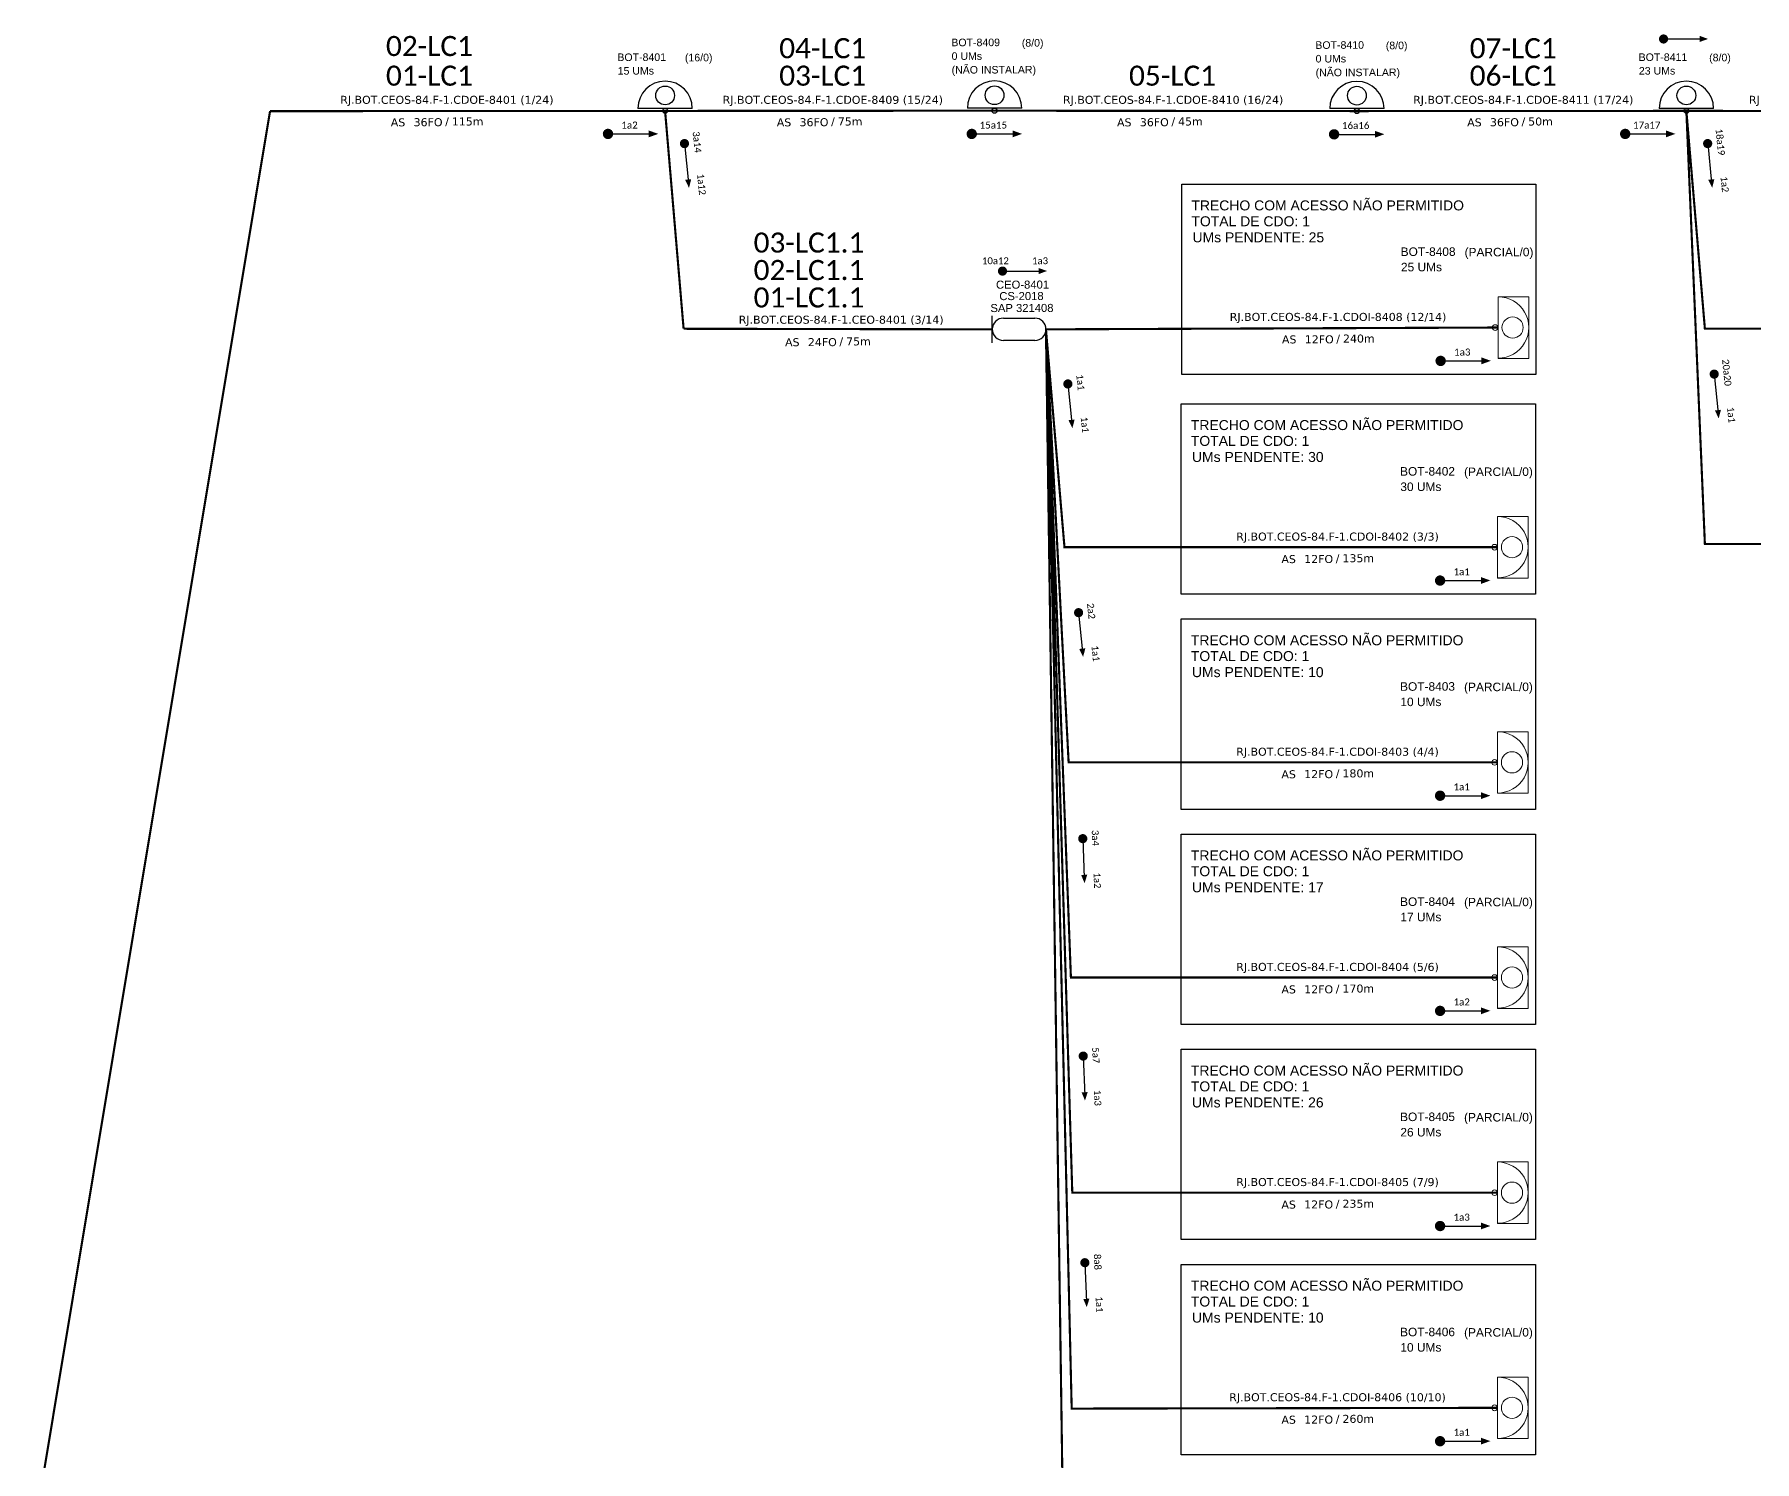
# Model space of a CAD drawing. Extents: x -11505 to -10818, y 2419 to 3408.
# Drawn here: x -11487.9 to -11111.7, y 2800.8 to 3112.8 of the extents above; entities that cross this region are included whole.
import ezdxf
from ezdxf.enums import TextEntityAlignment as Align

# ---------------------------------------------------------------- set-up
doc = ezdxf.new("R2010")
doc.units = ezdxf.units.DM
doc.header["$MEASUREMENT"] = 0
for name, color, linetype, lineweight in [("20.0-LEGENDA DOS CDO'S", 1, 'Continuous', 0), ('20.2-CDO_POSTE', 1, 'Continuous', 5), ('40.1-ETIQUETAS', 1, 'Continuous', 20)]:
    doc.layers.add(name, color=color, linetype=linetype, lineweight=lineweight)
for name, color, linetype in [('20.4-CEOS', 1, 'Continuous'), ('CAP a instalar', 1, 'Continuous'), ('label_cabos', 7, 'Continuous'), ('SETA', 7, 'Continuous')]:
    doc.layers.add(name, color=color, linetype=linetype)
doc.styles.add('ARIAL', font='arial.ttf')
doc.styles.add('siredit', font='verdana.ttf')
doc.styles.get("Standard").update_dxf_attribs({"font": 'arial.ttf'})
doc.linetypes.add('FENCELINE1', pattern='A,0.25,-0.1,[133,ltypeshp.shx,S=0.1,R=0,X=-0.1,Y=0],-0.1,1', length=1.45)

# ---------------------------------------------------------------- blocks, each defined once
blk = doc.blocks.new('ETIQUETA_RS5F')
at = {"layer": '40.1-ETIQUETAS', "color": 0, "style": 'siredit'}
blk.add_text('/', height=1.5, dxfattribs=at).set_placement((1.55, -1.95), align=Align.MIDDLE_RIGHT)
for tag, p in [('ETIQUETA_R_PRIMARIA', (1.18, 4.1)), ('ETIQUETA_R_SECUNDARIA', (1.18, 2.1)), ('F_ATIVAS/F_MORTAS', (1.11, -4.24))]:
    blk.add_attdef(tag, text='', height=1.5, dxfattribs=at).set_placement(p, align=Align.MIDDLE_CENTER)
for tag, p in [('TIPO_CABO', (-6.62, -2.12)), ('CAP_CABO', (0.37, -2.09))]:
    blk.add_attdef(tag, text='', height=1.5, dxfattribs=at).set_placement(p, align=Align.MIDDLE_RIGHT)
blk.add_attdef('METROS', text='', height=1.5, dxfattribs=at).set_placement((2.11, -1.95), align=Align.MIDDLE_LEFT)
for tag, p in [('FUSÃO_1', (0.82, -8.39)), ('FUSÃO_2', (0.82, -10.6)), ('FUSÃO_3', (0.82, -12.93)), ('FUSÃO_4', (0.82, -15.14)), ('FUSÃO_5', (0.82, -17.16))]:
    blk.add_attdef(tag, text='', height=1.5, dxfattribs=at).set_placement(p, align=Align.CENTER)
blk = doc.blocks.new('CDOE-TEXTO PADRÃO')
at = {"layer": "20.0-LEGENDA DOS CDO'S", "color": 0, "style": 'ARIAL'}
for tag, p in [('CDO_N', (0.49, 7.39)), ('CORDOALHA', (0.5, 4.33)), ('SAP', (0.51, 1.67)), ('SPLITER_1', (0.59, -0.91)), ('SPLITER_2', (0.6, -3.55)), ('(XX-XX_F)S', (0.54, -8.29)), ('(XX-XX_L)S', (0.55, -10.83)), ('UMS', (0.55, -13.15))]:
    blk.add_attdef(tag, p, '', height=1.7, rotation=0.118, dxfattribs=at)
blk.add_attdef('FIBRAS_UTILIZADAS', text='', height=1.7, rotation=0.118, dxfattribs=at).set_placement((19.77, 7.43), align=Align.CENTER)
blk = doc.blocks.new('CEO')
at = {"layer": '20.4-CEOS'}
for p, q in [((-6.19, -0.53), (-6.19, 5.68)), ((-3.61, 5.15), (3.61, 5.15)), ((3.61, 0), (-3.61, 0))]:
    blk.add_line(p, q, dxfattribs=at)
for centre, start, end in [((-3.61, 2.58), 90, 270), ((3.61, 2.58), 270, 90)]:
    blk.add_arc(centre, 2.58, start, end, dxfattribs=at)
blk = doc.blocks.new('CDOE POSTE_')
at = {"color": 1}
blk.add_line((12.92, -5.49), (-2.38, -5.49), dxfattribs=at)
for centre, radius in [((5.27, -1.86), 2.64), ((5.27, -6.2), 0.708)]:
    blk.add_circle(centre, radius, dxfattribs=at)
blk.add_arc((5.27, -5.49), 7.65, 0, 180, dxfattribs=at)

msp = doc.modelspace()

# ---------------------------------------------------------------- linework, layer by layer
at = {"color": 8}
for p, q in [((-11271.98, 3096.68), (-11283.88, 3096.68)), ((-11192.74, 3096.59), (-11204.64, 3096.59))]:
    msp.add_line(p, q, dxfattribs=at)
for points, const_width in [([(-11132.13, 3111.81, 1), (-11131.13, 3111.81, 1)], 1), ([(-11363.03, 3091.05, 1), (-11361.9, 3091.05, 1)], 1.13), ([(-11345.79, 3089.44, 1), (-11345.69, 3088.44, 1)], 1), ([(-11283.48, 3091.05, 1), (-11282.35, 3091.05, 1)], 1.13), ([(-11204.24, 3090.96, 1), (-11203.11, 3090.96, 1)], 1.13), ([(-11140.58, 3091.05, 1), (-11139.45, 3091.05, 1)], 1.13), ([(-11122.03, 3089.44, 1), (-11121.93, 3088.44, 1)], 1), ([(-11276.69, 3061.06, 1), (-11275.69, 3061.06, 1)], 1), ([(-11180.94, 3041.42, 1), (-11179.81, 3041.42, 1)], 1.13), ([(-11261.95, 3036.88, 1), (-11261.85, 3035.88, 1)], 1), ([(-11120.6, 3039.03, 1), (-11120.5, 3038.03, 1)], 1), ([(-11181.06, 2993.39, 1), (-11179.93, 2993.39, 1)], 1.13), ([(-11259.6, 2986.87, 1), (-11259.5, 2985.88, 1)], 1), ([(-11181.06, 2946.35, 1), (-11179.93, 2946.35, 1)], 1.13), ([(-11258.66, 2937.46, 1), (-11258.62, 2936.46, 1)], 1), ([(-11181.06, 2899.3, 1), (-11179.93, 2899.3, 1)], 1.13), ([(-11258.56, 2889.92, 1), (-11258.52, 2888.92, 1)], 1), ([(-11181.06, 2852.26, 1), (-11179.93, 2852.26, 1)], 1.13), ([(-11258.2, 2844.74, 1), (-11258.16, 2843.74, 1)], 1), ([(-11181.06, 2805.21, 1), (-11179.93, 2805.21, 1)], 1.13)]:
    msp.add_lwpolyline(points, format="xyb", close=True, dxfattribs=dict(const_width=const_width))
at = {"color": 3}
for points in [[(-11237, 3080.08), (-11159.54, 3080.08), (-11159.54, 3038.44), (-11237, 3038.44)], [(-11237.13, 3032.06), (-11159.66, 3032.06), (-11159.66, 2990.41), (-11237.13, 2990.41)], [(-11237.13, 2985.01), (-11159.66, 2985.01), (-11159.66, 2943.37), (-11237.13, 2943.37)], [(-11237.13, 2937.97), (-11159.66, 2937.97), (-11159.66, 2896.32), (-11237.13, 2896.32)], [(-11237.13, 2890.92), (-11159.66, 2890.92), (-11159.66, 2849.28), (-11237.13, 2849.28)], [(-11237.13, 2843.88), (-11159.66, 2843.88), (-11159.66, 2802.23), (-11237.13, 2802.23)]]:
    msp.add_lwpolyline(points, close=True, dxfattribs=at)
at = {"color": 8}
for centre, radius in [((-11277.93, 3099.5), 2.05), ((-11198.69, 3099.42), 2.05), ((-11277.92, 3096.13), 0.551), ((-11198.69, 3096.04), 0.551)]:
    msp.add_circle(centre, radius, dxfattribs=at)
for centre in [(-11277.93, 3096.68), (-11198.69, 3096.59)]:
    msp.add_arc(centre, 5.95, 0, 180, dxfattribs=at)
at = {"layer": '40.1-ETIQUETAS', "color": 8}
for p, q in [((-11167.82, 3042.01), (-11167.82, 3055.43)), ((-11167.95, 2993.98), (-11167.95, 3007.4)), ((-11167.95, 2946.94), (-11167.95, 2960.35)), ((-11167.95, 2899.89), (-11167.95, 2913.31)), ((-11167.95, 2852.85), (-11167.95, 2866.27)), ((-11167.95, 2805.8), (-11167.95, 2819.22))]:
    msp.add_line(p, q, dxfattribs=at)
for points in [[(-11167.82, 3055.43), (-11161.1, 3055.43), (-11161.1, 3041.98), (-11167.82, 3041.98)], [(-11167.95, 3007.4), (-11161.23, 3007.4), (-11161.23, 2993.95), (-11167.95, 2993.95)], [(-11167.95, 2960.35), (-11161.23, 2960.35), (-11161.23, 2946.91), (-11167.95, 2946.91)], [(-11167.95, 2913.31), (-11161.23, 2913.31), (-11161.23, 2899.86), (-11167.95, 2899.86)], [(-11167.95, 2866.27), (-11161.23, 2866.27), (-11161.23, 2852.82), (-11167.95, 2852.82)], [(-11167.95, 2819.22), (-11161.23, 2819.22), (-11161.23, 2805.77), (-11167.95, 2805.77)]]:
    msp.add_lwpolyline(points, close=True, dxfattribs=at)
for centre, major_axis, start_param, end_param in [((-11167.82, 3048.72), (-4.74, 4.74), 2.356194, 5.497787), ((-11164.64, 3048.72), (1.64, 1.64), 3.926991, 10.210176), ((-11168.44, 3048.72), (-0.439, 0.439), 2.356194490191767, 8.639379797371353), ((-11167.95, 3000.69), (-4.74, 4.74), 2.356194, 5.497787), ((-11164.76, 3000.69), (1.64, 1.64), 3.926991, 10.210176), ((-11168.57, 3000.69), (-0.439, 0.439), 2.356194490191767, 8.639379797371353), ((-11167.95, 2953.64), (-4.74, 4.74), 2.356194, 5.497787), ((-11168.57, 2953.64), (-0.439, 0.439), 2.356194490191767, 8.639379797371353), ((-11164.76, 2953.64), (1.64, 1.64), 3.926991, 10.210176), ((-11167.95, 2906.6), (-4.74, 4.74), 2.356194, 5.497787), ((-11164.76, 2906.6), (1.64, 1.64), 3.926991, 10.210176), ((-11168.57, 2906.6), (-0.439, 0.439), 2.356194490191767, 8.639379797371353), ((-11167.95, 2859.56), (-4.74, 4.74), 2.356194, 5.497787), ((-11168.57, 2859.55), (-0.439, 0.439), 2.356194490191767, 8.639379797371353), ((-11164.76, 2859.56), (1.64, 1.64), 3.926991, 10.210176), ((-11167.95, 2812.51), (-4.74, 4.74), 2.356194, 5.497787), ((-11164.76, 2812.51), (1.64, 1.64), 3.926991, 10.210176), ((-11168.57, 2812.51), (-0.439, 0.439), 2.356194490191767, 8.639379797371353)]:
    msp.add_ellipse(centre, major_axis=major_axis, ratio=1, start_param=start_param, end_param=end_param, dxfattribs=at)
at = {"layer": 'CAP a instalar', "linetype": 'FENCELINE1', "ltscale": 7, "const_width": 0.467}
for points in [[(-11487.67, 2787.43), (-11436.37, 3096.03)], [(-11436.37, 3096.03), (-11349.98, 3096.08)], [(-11349.98, 3096.08), (-11277.92, 3096.13)], [(-11349.98, 3096.08), (-11345.93, 3048.45), (-11345.93, 3048.45)], [(-11277.92, 3096.13), (-11198.69, 3096.04)], [(-11198.69, 3096.04), (-11126.64, 3096.09)], [(-11126.64, 3096.09), (-11047.4, 3096.04)], [(-11345.93, 3048.45), (-11278.44, 3048.32)]]:
    msp.add_lwpolyline(points, dxfattribs=at)
at = {"layer": 'CAP a instalar', "color": 8, "linetype": 'FENCELINE1', "ltscale": 7, "const_width": 0.467}
for points in [[(-11126.64, 3096.09), (-11122.59, 3048.45), (-11027.9, 3048.45)], [(-11126.64, 3096.09), (-11122.59, 3001.4), (-11027.9, 3001.4)], [(-11266.69, 3048.32), (-11266.69, 3048.32), (-11167.82, 3048.72)], [(-11266.69, 3048.32), (-11262.64, 3000.69), (-11167.95, 3000.69)], [(-11266.69, 3048.32), (-11261.73, 2953.64), (-11167.95, 2953.64)], [(-11266.69, 3048.32), (-11261.23, 2906.6), (-11167.95, 2906.6)], [(-11266.69, 3048.32), (-11260.93, 2859.55), (-11167.95, 2859.55)], [(-11266.69, 3048.32), (-11261.06, 2812.34), (-11167.95, 2812.51)], [(-11266.69, 3048.32), (-11262.64, 2765.46), (-11167.95, 2765.46)]]:
    msp.add_lwpolyline(points, dxfattribs=at)
at = {"layer": 'SETA'}
for points in [[(-11131.63, 3111.81), (-11123.03, 3111.81)], [(-11362.47, 3091.05), (-11352.77, 3091.05)], [(-11345.74, 3088.94), (-11344.88, 3080.39)], [(-11282.91, 3091.05), (-11273.21, 3091.05)], [(-11203.68, 3090.96), (-11193.98, 3090.96)], [(-11140.02, 3091.05), (-11130.32, 3091.05)], [(-11121.98, 3088.94), (-11121.12, 3080.39)], [(-11276.19, 3061.06), (-11267.6, 3061.06)], [(-11180.38, 3041.42), (-11170.68, 3041.42)], [(-11261.9, 3036.38), (-11261.04, 3027.83)], [(-11120.55, 3038.53), (-11119.69, 3029.98)], [(-11180.5, 2993.39), (-11170.8, 2993.39)], [(-11259.55, 2986.37), (-11258.69, 2977.82)], [(-11180.5, 2946.35), (-11170.8, 2946.35)], [(-11258.64, 2936.96), (-11258.31, 2928.37)], [(-11180.5, 2899.3), (-11170.8, 2899.3)], [(-11258.54, 2889.42), (-11258.21, 2880.83)], [(-11180.5, 2852.26), (-11170.8, 2852.26)], [(-11258.18, 2844.24), (-11257.84, 2835.65)], [(-11180.5, 2805.21), (-11170.8, 2805.21)]]:
    msp.add_lwpolyline(points, dxfattribs=at)
for points in [[(-11123.72, 3112.49), (-11121.89, 3111.82), (-11123.72, 3111.16)], [(-11353.55, 3091.81), (-11351.48, 3091.06), (-11353.55, 3090.31)], [(-11273.99, 3091.81), (-11271.92, 3091.06), (-11273.99, 3090.31)], [(-11194.76, 3091.73), (-11192.69, 3090.98), (-11194.76, 3090.23)], [(-11131.1, 3091.81), (-11129.03, 3091.06), (-11131.1, 3090.31)], [(-11344.27, 3081.14), (-11344.75, 3079.25), (-11345.6, 3081.01)], [(-11120.51, 3081.14), (-11120.99, 3079.25), (-11121.84, 3081.01)], [(-11268.29, 3061.74), (-11266.45, 3061.08), (-11268.29, 3060.41)], [(-11171.46, 3042.19), (-11169.39, 3041.44), (-11171.46, 3040.68)], [(-11260.43, 3028.58), (-11260.91, 3026.69), (-11261.76, 3028.45)], [(-11119.08, 3030.73), (-11119.56, 3028.84), (-11120.41, 3030.6)], [(-11171.58, 2994.16), (-11169.51, 2993.41), (-11171.58, 2992.65)], [(-11258.08, 2978.58), (-11258.56, 2976.69), (-11259.41, 2978.44)], [(-11171.58, 2947.11), (-11169.51, 2946.36), (-11171.58, 2945.61)], [(-11257.65, 2929.08), (-11258.25, 2927.22), (-11258.99, 2929.03)], [(-11171.58, 2900.07), (-11169.51, 2899.32), (-11171.58, 2898.56)], [(-11257.56, 2881.54), (-11258.15, 2879.69), (-11258.89, 2881.49)], [(-11171.58, 2853.02), (-11169.51, 2852.27), (-11171.58, 2851.52)], [(-11257.19, 2836.37), (-11257.78, 2834.51), (-11258.52, 2836.32)], [(-11171.58, 2805.98), (-11169.51, 2805.23), (-11171.58, 2804.48)]]:
    msp.add_solid(points, dxfattribs=at)

# ---------------------------------------------------------------- block references
at = {"color": 2, "xscale": 0.9491411289217663, "yscale": 0.9491411289217663, "zscale": 0.9491411289217663}
msp.add_blockref('CEO', (-11272.56, 3045.88), dxfattribs=at)
at = {"layer": '20.2-CDO_POSTE', "color": 8}
ref = msp.add_blockref('CDOE-TEXTO PADRÃO', (-11280.29, 3099.15), dxfattribs=dict(at, xscale=0.972000002861023, yscale=0.972000002861023, zscale=0.9719999999999998))
ref.add_attrib('CDO_N', 'BOT-8409', (-11287.38, 3110.22), dxfattribs={"layer": "20.0-LEGENDA DOS CDO'S", "color": 0, "height": 1.652, "rotation": 0.118, "style": 'ARIAL'})
ref.add_attrib('CORDOALHA', '0 UMs', (-11287.32, 3107.24), dxfattribs={"layer": "20.0-LEGENDA DOS CDO'S", "color": 0, "height": 1.652, "rotation": 0.118, "style": 'ARIAL'})
ref.add_attrib('SAP', '(NÃO INSTALAR)', (-11287.32, 3104.24), dxfattribs={"layer": "20.0-LEGENDA DOS CDO'S", "color": 0, "height": 1.6523, "rotation": 0.118, "style": 'ARIAL'})
ref.add_attrib('FIBRAS_UTILIZADAS', '       (8/0)', dxfattribs={"layer": "20.0-LEGENDA DOS CDO'S", "color": 0, "height": 1.6523, "rotation": 0.118, "style": 'ARIAL'}).set_placement((-11271.84, 3110.14), align=Align.CENTER)
ref = msp.add_blockref('CDOE-TEXTO PADRÃO', (-11200.69, 3098.58), dxfattribs=dict(at, xscale=0.972000002861023, yscale=0.972000002861023, zscale=0.9719999999999998))
ref.add_attrib('CDO_N', 'BOT-8410', (-11207.78, 3109.65), dxfattribs={"layer": "20.0-LEGENDA DOS CDO'S", "color": 0, "height": 1.652, "rotation": 0.118, "style": 'ARIAL'})
ref.add_attrib('CORDOALHA', '0 UMs', (-11207.72, 3106.67), dxfattribs={"layer": "20.0-LEGENDA DOS CDO'S", "color": 0, "height": 1.652, "rotation": 0.118, "style": 'ARIAL'})
ref.add_attrib('SAP', '(NÃO INSTALAR)', (-11207.72, 3103.66), dxfattribs={"layer": "20.0-LEGENDA DOS CDO'S", "color": 0, "height": 1.6523, "rotation": 0.118, "style": 'ARIAL'})
ref.add_attrib('FIBRAS_UTILIZADAS', '       (8/0)', dxfattribs={"layer": "20.0-LEGENDA DOS CDO'S", "color": 0, "height": 1.6523, "rotation": 0.118, "style": 'ARIAL'}).set_placement((-11192.24, 3109.57), align=Align.CENTER)
at = {"layer": '20.2-CDO_POSTE'}
ref = msp.add_blockref('CDOE-TEXTO PADRÃO', (-11353.32, 3095.93), dxfattribs=dict(at, xscale=0.972000002861023, yscale=0.972000002861023, zscale=0.9719999999999998))
ref.add_attrib('CDO_N', 'BOT-8401', (-11360.41, 3106.99), dxfattribs={"layer": "20.0-LEGENDA DOS CDO'S", "color": 0, "height": 1.652, "rotation": 0.118, "style": 'ARIAL'})
ref.add_attrib('CORDOALHA', '15 UMs', (-11360.35, 3104.01), dxfattribs={"layer": "20.0-LEGENDA DOS CDO'S", "color": 0, "height": 1.652, "rotation": 0.118, "style": 'ARIAL'})
ref.add_attrib('FIBRAS_UTILIZADAS', '       (16/0)', dxfattribs={"layer": "20.0-LEGENDA DOS CDO'S", "color": 0, "height": 1.6523, "rotation": 0.118, "style": 'ARIAL'}).set_placement((-11344.87, 3106.92), align=Align.CENTER)
ref = msp.add_blockref('CDOE-TEXTO PADRÃO', (-11129.98, 3095.93), dxfattribs=dict(at, xscale=0.972000002861023, yscale=0.972000002861023, zscale=0.9719999999999998))
ref.add_attrib('CDO_N', 'BOT-8411', (-11137.08, 3107), dxfattribs={"layer": "20.0-LEGENDA DOS CDO'S", "color": 0, "height": 1.652, "rotation": 0.118, "style": 'ARIAL'})
ref.add_attrib('CORDOALHA', '23 UMs', (-11137.02, 3104.02), dxfattribs={"layer": "20.0-LEGENDA DOS CDO'S", "color": 0, "height": 1.652, "rotation": 0.118, "style": 'ARIAL'})
ref.add_attrib('FIBRAS_UTILIZADAS', '       (8/0)', dxfattribs={"layer": "20.0-LEGENDA DOS CDO'S", "color": 0, "height": 1.6523, "rotation": 0.118, "style": 'ARIAL'}).set_placement((-11121.53, 3106.92), align=Align.CENTER)
at = {"layer": '20.2-CDO_POSTE', "color": 0}
ref = msp.add_blockref('CDOE-TEXTO PADRÃO', (-11278.74, 3050.22), dxfattribs=dict(at, xscale=1.034482322246155, yscale=1.034482322246155, zscale=1.034482322246155))
ref.add_attrib('CDO_N', 'CEO-8401', (-11277.61, 3057.21), dxfattribs={"layer": "20.0-LEGENDA DOS CDO'S", "color": 0, "height": 1.758, "rotation": 0.118, "style": 'ARIAL'})
ref.add_attrib('CORDOALHA', 'CS-2018', (-11276.89, 3054.71), dxfattribs={"layer": "20.0-LEGENDA DOS CDO'S", "color": 0, "height": 1.758, "rotation": 0.118, "style": 'ARIAL'})
ref.add_attrib('SAP', 'SAP 321408', (-11278.83, 3052.1), dxfattribs={"layer": "20.0-LEGENDA DOS CDO'S", "color": 0, "height": 1.758, "rotation": 0.118, "style": 'ARIAL'})
at = {"layer": '40.1-ETIQUETAS'}
ref = msp.add_blockref('ETIQUETA_RS5F', (-11399.08, 3096.05), dxfattribs=dict(at, xscale=1.166399984998861, yscale=1.166399984999771, zscale=1.166399984999999))
ref.add_attrib('ETIQUETA_R_SECUNDARIA', 'RJ.BOT.CEOS-84.F-1.CDOE-8401 (1/24)', dxfattribs={"color": 0, "height": 1.7496, "style": 'siredit'}).set_placement((-11397.7, 3098.51), align=Align.MIDDLE_CENTER)
ref.add_attrib('TIPO_CABO', 'AS', dxfattribs={"color": 0, "height": 1.75, "style": 'siredit'}).set_placement((-11406.8, 3093.58), align=Align.MIDDLE_RIGHT)
ref.add_attrib('CAP_CABO', '36FO', dxfattribs={"color": 0, "height": 1.75, "style": 'siredit'}).set_placement((-11398.65, 3093.61), align=Align.MIDDLE_RIGHT)
ref.add_attrib('METROS', '115m', dxfattribs={"color": 0, "height": 1.75, "style": 'siredit'}).set_placement((-11396.62, 3093.77), align=Align.MIDDLE_LEFT)
ref = msp.add_blockref('ETIQUETA_RS5F', (-11314.68, 3096.05), dxfattribs=dict(at, xscale=1.166399984998861, yscale=1.166399984999771, zscale=1.166399984999999))
ref.add_attrib('ETIQUETA_R_SECUNDARIA', 'RJ.BOT.CEOS-84.F-1.CDOE-8409 (15/24)', dxfattribs={"color": 0, "height": 1.7496, "style": 'siredit'}).set_placement((-11313.3, 3098.51), align=Align.MIDDLE_CENTER)
ref.add_attrib('TIPO_CABO', 'AS', dxfattribs={"color": 0, "height": 1.75, "style": 'siredit'}).set_placement((-11322.39, 3093.58), align=Align.MIDDLE_RIGHT)
ref.add_attrib('CAP_CABO', '36FO', dxfattribs={"color": 0, "height": 1.75, "style": 'siredit'}).set_placement((-11314.25, 3093.61), align=Align.MIDDLE_RIGHT)
ref.add_attrib('METROS', '75m', dxfattribs={"color": 0, "height": 1.75, "style": 'siredit'}).set_placement((-11312.21, 3093.77), align=Align.MIDDLE_LEFT)
ref = msp.add_blockref('ETIQUETA_RS5F', (-11240.26, 3096.05), dxfattribs=dict(at, xscale=1.166399984998861, yscale=1.166399984999771, zscale=1.166399984999999))
ref.add_attrib('ETIQUETA_R_SECUNDARIA', 'RJ.BOT.CEOS-84.F-1.CDOE-8410 (16/24)', dxfattribs={"color": 0, "height": 1.7496, "style": 'siredit'}).set_placement((-11238.88, 3098.51), align=Align.MIDDLE_CENTER)
ref.add_attrib('TIPO_CABO', 'AS', dxfattribs={"color": 0, "height": 1.75, "style": 'siredit'}).set_placement((-11247.98, 3093.58), align=Align.MIDDLE_RIGHT)
ref.add_attrib('CAP_CABO', '36FO', dxfattribs={"color": 0, "height": 1.75, "style": 'siredit'}).set_placement((-11239.83, 3093.61), align=Align.MIDDLE_RIGHT)
ref.add_attrib('METROS', '45m', dxfattribs={"color": 0, "height": 1.75, "style": 'siredit'}).set_placement((-11237.8, 3093.77), align=Align.MIDDLE_LEFT)
ref = msp.add_blockref('ETIQUETA_RS5F', (-11163.69, 3096.05), dxfattribs=dict(at, xscale=1.166399984998861, yscale=1.166399984999771, zscale=1.166399984999999))
ref.add_attrib('ETIQUETA_R_SECUNDARIA', 'RJ.BOT.CEOS-84.F-1.CDOE-8411 (17/24)', dxfattribs={"color": 0, "height": 1.7496, "style": 'siredit'}).set_placement((-11162.31, 3098.51), align=Align.MIDDLE_CENTER)
ref.add_attrib('TIPO_CABO', 'AS', dxfattribs={"color": 0, "height": 1.75, "style": 'siredit'}).set_placement((-11171.41, 3093.58), align=Align.MIDDLE_RIGHT)
ref.add_attrib('CAP_CABO', '36FO', dxfattribs={"color": 0, "height": 1.75, "style": 'siredit'}).set_placement((-11163.26, 3093.61), align=Align.MIDDLE_RIGHT)
ref.add_attrib('METROS', '50m', dxfattribs={"color": 0, "height": 1.75, "style": 'siredit'}).set_placement((-11161.23, 3093.77), align=Align.MIDDLE_LEFT)
ref = msp.add_blockref('ETIQUETA_RS5F', (-11090.25, 3096.05), dxfattribs=dict(at, xscale=1.166399984998861, yscale=1.166399984999771, zscale=1.166399984999999))
ref.add_attrib('ETIQUETA_R_SECUNDARIA', 'RJ.BOT.CEOS-84.F-1.CDOE-8414 (21/24)', dxfattribs={"color": 0, "height": 1.7496, "style": 'siredit'}).set_placement((-11088.87, 3098.51), align=Align.MIDDLE_CENTER)
ref.add_attrib('TIPO_CABO', 'AS', dxfattribs={"color": 0, "height": 1.75, "style": 'siredit'}).set_placement((-11097.97, 3093.58), align=Align.MIDDLE_RIGHT)
ref.add_attrib('CAP_CABO', '12FO', dxfattribs={"color": 0, "height": 1.75, "style": 'siredit'}).set_placement((-11089.83, 3093.61), align=Align.MIDDLE_RIGHT)
ref.add_attrib('METROS', '85m', dxfattribs={"color": 0, "height": 1.75, "style": 'siredit'}).set_placement((-11087.79, 3093.77), align=Align.MIDDLE_LEFT)
at = {"layer": '40.1-ETIQUETAS', "color": 8}
ref = msp.add_blockref('CDOE-TEXTO PADRÃO', (-11181.12, 3051.88), dxfattribs=dict(at, xscale=1.09648293559315, yscale=1.09648293559315, zscale=1.09648293559315))
ref.add_attrib('CDO_N', 'BOT-8408', (-11189.12, 3064.36), dxfattribs={"layer": "20.0-LEGENDA DOS CDO'S", "color": 0, "height": 1.864, "rotation": 0.118, "style": 'ARIAL'})
ref.add_attrib('CORDOALHA', '25 UMs', (-11189.05, 3061), dxfattribs={"layer": "20.0-LEGENDA DOS CDO'S", "color": 0, "height": 1.864, "rotation": 0.118, "style": 'ARIAL'})
ref.add_attrib('FIBRAS_UTILIZADAS', '           (PARCIAL/0)', dxfattribs={"layer": "20.0-LEGENDA DOS CDO'S", "color": 0, "height": 1.8639, "rotation": 0.118, "style": 'ARIAL'}).set_placement((-11171.59, 3064.27), align=Align.CENTER)
at = {"layer": '40.1-ETIQUETAS'}
ref = msp.add_blockref('ETIQUETA_RS5F', (-11312.86, 3047.97), dxfattribs=dict(at, xscale=1.166399984998861, yscale=1.166399984999771, zscale=1.166399984999999))
ref.add_attrib('ETIQUETA_R_SECUNDARIA', 'RJ.BOT.CEOS-84.F-1.CEO-8401 (3/14)', dxfattribs={"color": 0, "height": 1.7496, "style": 'siredit'}).set_placement((-11311.48, 3050.43), align=Align.MIDDLE_CENTER)
ref.add_attrib('TIPO_CABO', 'AS', dxfattribs={"color": 0, "height": 1.75, "style": 'siredit'}).set_placement((-11320.57, 3045.51), align=Align.MIDDLE_RIGHT)
ref.add_attrib('CAP_CABO', '24FO', dxfattribs={"color": 0, "height": 1.75, "style": 'siredit'}).set_placement((-11312.43, 3045.53), align=Align.MIDDLE_RIGHT)
ref.add_attrib('METROS', '75m', dxfattribs={"color": 0, "height": 1.75, "style": 'siredit'}).set_placement((-11310.39, 3045.69), align=Align.MIDDLE_LEFT)
at = {"layer": '40.1-ETIQUETAS', "color": 8}
ref = msp.add_blockref('ETIQUETA_RS5F', (-11204.19, 3048.58), dxfattribs=dict(at, xscale=1.16639998499977, yscale=1.16639998499977, zscale=1.16639998499977))
ref.add_attrib('ETIQUETA_R_SECUNDARIA', 'RJ.BOT.CEOS-84.F-1.CDOI-8408 (12/14)', dxfattribs={"color": 0, "height": 1.7496, "style": 'siredit'}).set_placement((-11202.81, 3051.04), align=Align.MIDDLE_CENTER)
ref.add_attrib('TIPO_CABO', 'AS', dxfattribs={"color": 0, "height": 1.75, "style": 'siredit'}).set_placement((-11211.91, 3046.12), align=Align.MIDDLE_RIGHT)
ref.add_attrib('CAP_CABO', '12FO', dxfattribs={"color": 0, "height": 1.75, "style": 'siredit'}).set_placement((-11203.76, 3046.14), align=Align.MIDDLE_RIGHT)
ref.add_attrib('METROS', '240m', dxfattribs={"color": 0, "height": 1.75, "style": 'siredit'}).set_placement((-11201.73, 3046.31), align=Align.MIDDLE_LEFT)
ref = msp.add_blockref('CDOE-TEXTO PADRÃO', (-11181.25, 3003.85), dxfattribs=dict(at, xscale=1.09648293559315, yscale=1.09648293559315, zscale=1.09648293559315))
ref.add_attrib('CDO_N', 'BOT-8402', (-11189.25, 3016.33), dxfattribs={"layer": "20.0-LEGENDA DOS CDO'S", "color": 0, "height": 1.864, "rotation": 0.118, "style": 'ARIAL'})
ref.add_attrib('CORDOALHA', '30 UMs', (-11189.18, 3012.97), dxfattribs={"layer": "20.0-LEGENDA DOS CDO'S", "color": 0, "height": 1.864, "rotation": 0.118, "style": 'ARIAL'})
ref.add_attrib('FIBRAS_UTILIZADAS', '           (PARCIAL/0)', dxfattribs={"layer": "20.0-LEGENDA DOS CDO'S", "color": 0, "height": 1.8639, "rotation": 0.118, "style": 'ARIAL'}).set_placement((-11171.71, 3016.25), align=Align.CENTER)
ref = msp.add_blockref('ETIQUETA_RS5F', (-11204.31, 3000.56), dxfattribs=dict(at, xscale=1.16639998499977, yscale=1.16639998499977, zscale=1.16639998499977))
ref.add_attrib('ETIQUETA_R_SECUNDARIA', 'RJ.BOT.CEOS-84.F-1.CDOI-8402 (3/3)', dxfattribs={"color": 0, "height": 1.7496, "style": 'siredit'}).set_placement((-11202.93, 3003.01), align=Align.MIDDLE_CENTER)
ref.add_attrib('TIPO_CABO', 'AS', dxfattribs={"color": 0, "height": 1.75, "style": 'siredit'}).set_placement((-11212.03, 2998.09), align=Align.MIDDLE_RIGHT)
ref.add_attrib('CAP_CABO', '12FO', dxfattribs={"color": 0, "height": 1.75, "style": 'siredit'}).set_placement((-11203.89, 2998.11), align=Align.MIDDLE_RIGHT)
ref.add_attrib('METROS', '135m', dxfattribs={"color": 0, "height": 1.75, "style": 'siredit'}).set_placement((-11201.85, 2998.28), align=Align.MIDDLE_LEFT)
ref = msp.add_blockref('CDOE-TEXTO PADRÃO', (-11181.25, 2956.8), dxfattribs=dict(at, xscale=1.09648293559315, yscale=1.09648293559315, zscale=1.09648293559315))
ref.add_attrib('CDO_N', 'BOT-8403', (-11189.25, 2969.29), dxfattribs={"layer": "20.0-LEGENDA DOS CDO'S", "color": 0, "height": 1.864, "rotation": 0.118, "style": 'ARIAL'})
ref.add_attrib('CORDOALHA', '10 UMs', (-11189.18, 2965.93), dxfattribs={"layer": "20.0-LEGENDA DOS CDO'S", "color": 0, "height": 1.864, "rotation": 0.118, "style": 'ARIAL'})
ref.add_attrib('FIBRAS_UTILIZADAS', '           (PARCIAL/0)', dxfattribs={"layer": "20.0-LEGENDA DOS CDO'S", "color": 0, "height": 1.8639, "rotation": 0.118, "style": 'ARIAL'}).set_placement((-11171.71, 2969.2), align=Align.CENTER)
ref = msp.add_blockref('ETIQUETA_RS5F', (-11204.31, 2953.51), dxfattribs=dict(at, xscale=1.16639998499977, yscale=1.16639998499977, zscale=1.16639998499977))
ref.add_attrib('ETIQUETA_R_SECUNDARIA', 'RJ.BOT.CEOS-84.F-1.CDOI-8403 (4/4)', dxfattribs={"color": 0, "height": 1.7496, "style": 'siredit'}).set_placement((-11202.93, 2955.97), align=Align.MIDDLE_CENTER)
ref.add_attrib('TIPO_CABO', 'AS', dxfattribs={"color": 0, "height": 1.75, "style": 'siredit'}).set_placement((-11212.03, 2951.04), align=Align.MIDDLE_RIGHT)
ref.add_attrib('CAP_CABO', '12FO', dxfattribs={"color": 0, "height": 1.75, "style": 'siredit'}).set_placement((-11203.89, 2951.07), align=Align.MIDDLE_RIGHT)
ref.add_attrib('METROS', '180m', dxfattribs={"color": 0, "height": 1.75, "style": 'siredit'}).set_placement((-11201.85, 2951.23), align=Align.MIDDLE_LEFT)
ref = msp.add_blockref('CDOE-TEXTO PADRÃO', (-11181.25, 2909.76), dxfattribs=dict(at, xscale=1.09648293559315, yscale=1.09648293559315, zscale=1.09648293559315))
ref.add_attrib('CDO_N', 'BOT-8404', (-11189.25, 2922.24), dxfattribs={"layer": "20.0-LEGENDA DOS CDO'S", "color": 0, "height": 1.864, "rotation": 0.118, "style": 'ARIAL'})
ref.add_attrib('CORDOALHA', '17 UMs', (-11189.18, 2918.88), dxfattribs={"layer": "20.0-LEGENDA DOS CDO'S", "color": 0, "height": 1.864, "rotation": 0.118, "style": 'ARIAL'})
ref.add_attrib('FIBRAS_UTILIZADAS', '           (PARCIAL/0)', dxfattribs={"layer": "20.0-LEGENDA DOS CDO'S", "color": 0, "height": 1.8639, "rotation": 0.118, "style": 'ARIAL'}).set_placement((-11171.71, 2922.16), align=Align.CENTER)
ref = msp.add_blockref('ETIQUETA_RS5F', (-11204.31, 2906.47), dxfattribs=dict(at, xscale=1.16639998499977, yscale=1.16639998499977, zscale=1.16639998499977))
ref.add_attrib('ETIQUETA_R_SECUNDARIA', 'RJ.BOT.CEOS-84.F-1.CDOI-8404 (5/6)', dxfattribs={"color": 0, "height": 1.7496, "style": 'siredit'}).set_placement((-11202.93, 2908.92), align=Align.MIDDLE_CENTER)
ref.add_attrib('TIPO_CABO', 'AS', dxfattribs={"color": 0, "height": 1.75, "style": 'siredit'}).set_placement((-11212.03, 2904), align=Align.MIDDLE_RIGHT)
ref.add_attrib('CAP_CABO', '12FO', dxfattribs={"color": 0, "height": 1.75, "style": 'siredit'}).set_placement((-11203.89, 2904.02), align=Align.MIDDLE_RIGHT)
ref.add_attrib('METROS', '170m', dxfattribs={"color": 0, "height": 1.75, "style": 'siredit'}).set_placement((-11201.85, 2904.19), align=Align.MIDDLE_LEFT)
ref = msp.add_blockref('CDOE-TEXTO PADRÃO', (-11181.25, 2862.71), dxfattribs=dict(at, xscale=1.09648293559315, yscale=1.09648293559315, zscale=1.09648293559315))
ref.add_attrib('CDO_N', 'BOT-8405', (-11189.25, 2875.2), dxfattribs={"layer": "20.0-LEGENDA DOS CDO'S", "color": 0, "height": 1.864, "rotation": 0.118, "style": 'ARIAL'})
ref.add_attrib('CORDOALHA', '26 UMs', (-11189.18, 2871.84), dxfattribs={"layer": "20.0-LEGENDA DOS CDO'S", "color": 0, "height": 1.864, "rotation": 0.118, "style": 'ARIAL'})
ref.add_attrib('FIBRAS_UTILIZADAS', '           (PARCIAL/0)', dxfattribs={"layer": "20.0-LEGENDA DOS CDO'S", "color": 0, "height": 1.8639, "rotation": 0.118, "style": 'ARIAL'}).set_placement((-11171.71, 2875.11), align=Align.CENTER)
ref = msp.add_blockref('ETIQUETA_RS5F', (-11204.31, 2859.42), dxfattribs=dict(at, xscale=1.16639998499977, yscale=1.16639998499977, zscale=1.16639998499977))
ref.add_attrib('ETIQUETA_R_SECUNDARIA', 'RJ.BOT.CEOS-84.F-1.CDOI-8405 (7/9)', dxfattribs={"color": 0, "height": 1.7496, "style": 'siredit'}).set_placement((-11202.93, 2861.88), align=Align.MIDDLE_CENTER)
ref.add_attrib('TIPO_CABO', 'AS', dxfattribs={"color": 0, "height": 1.75, "style": 'siredit'}).set_placement((-11212.03, 2856.95), align=Align.MIDDLE_RIGHT)
ref.add_attrib('CAP_CABO', '12FO', dxfattribs={"color": 0, "height": 1.75, "style": 'siredit'}).set_placement((-11203.89, 2856.98), align=Align.MIDDLE_RIGHT)
ref.add_attrib('METROS', '235m', dxfattribs={"color": 0, "height": 1.75, "style": 'siredit'}).set_placement((-11201.85, 2857.14), align=Align.MIDDLE_LEFT)
ref = msp.add_blockref('CDOE-TEXTO PADRÃO', (-11181.25, 2815.67), dxfattribs=dict(at, xscale=1.09648293559315, yscale=1.09648293559315, zscale=1.09648293559315))
ref.add_attrib('CDO_N', 'BOT-8406', (-11189.25, 2828.15), dxfattribs={"layer": "20.0-LEGENDA DOS CDO'S", "color": 0, "height": 1.864, "rotation": 0.118, "style": 'ARIAL'})
ref.add_attrib('CORDOALHA', '10 UMs', (-11189.18, 2824.79), dxfattribs={"layer": "20.0-LEGENDA DOS CDO'S", "color": 0, "height": 1.864, "rotation": 0.118, "style": 'ARIAL'})
ref.add_attrib('FIBRAS_UTILIZADAS', '           (PARCIAL/0)', dxfattribs={"layer": "20.0-LEGENDA DOS CDO'S", "color": 0, "height": 1.8639, "rotation": 0.118, "style": 'ARIAL'}).set_placement((-11171.71, 2828.07), align=Align.CENTER)
ref = msp.add_blockref('ETIQUETA_RS5F', (-11204.31, 2812.38), dxfattribs=dict(at, xscale=1.16639998499977, yscale=1.16639998499977, zscale=1.16639998499977))
ref.add_attrib('ETIQUETA_R_SECUNDARIA', 'RJ.BOT.CEOS-84.F-1.CDOI-8406 (10/10)', dxfattribs={"color": 0, "height": 1.7496, "style": 'siredit'}).set_placement((-11202.93, 2814.83), align=Align.MIDDLE_CENTER)
ref.add_attrib('TIPO_CABO', 'AS', dxfattribs={"color": 0, "height": 1.75, "style": 'siredit'}).set_placement((-11212.03, 2809.91), align=Align.MIDDLE_RIGHT)
ref.add_attrib('CAP_CABO', '12FO', dxfattribs={"color": 0, "height": 1.75, "style": 'siredit'}).set_placement((-11203.89, 2809.94), align=Align.MIDDLE_RIGHT)
ref.add_attrib('METROS', '260m', dxfattribs={"color": 0, "height": 1.75, "style": 'siredit'}).set_placement((-11201.85, 2810.1), align=Align.MIDDLE_LEFT)
at = {"layer": 'label_cabos', "xscale": 0.7775999903678894, "yscale": 0.7775999903678894, "zscale": 0.7776, "rotation": 360}
for p in [(-11354.07, 3100.91), (-11130.74, 3100.91)]:
    msp.add_blockref('CDOE POSTE_', p, dxfattribs=at)

# ---------------------------------------------------------------- texts
at = {"color": 3, "style": 'ARIAL'}
for s, p in [('TRECHO COM ACESSO NÃO PERMITIDO', (-11234.88, 3074.33, -0.94)), ('TOTAL DE CDO: 1', (-11234.88, 3070.86, -0.94)), ('UMs PENDENTE: 25', (-11234.64, 3067.35, -0.94)), ('TRECHO COM ACESSO NÃO PERMITIDO', (-11235, 3026.3, -0.94)), ('TOTAL DE CDO: 1', (-11235, 3022.84, -0.94)), ('UMs PENDENTE: 30', (-11234.76, 3019.33, -0.94)), ('TRECHO COM ACESSO NÃO PERMITIDO', (-11235, 2979.25, -0.94)), ('TOTAL DE CDO: 1', (-11235, 2975.79, -0.94)), ('UMs PENDENTE: 10', (-11234.76, 2972.28, -0.94)), ('TRECHO COM ACESSO NÃO PERMITIDO', (-11235, 2932.21, -0.94)), ('TOTAL DE CDO: 1', (-11235, 2928.75, -0.94)), ('UMs PENDENTE: 17', (-11234.76, 2925.24, -0.94)), ('TRECHO COM ACESSO NÃO PERMITIDO', (-11235, 2885.16, -0.94)), ('TOTAL DE CDO: 1', (-11235, 2881.7, -0.94)), ('UMs PENDENTE: 26', (-11234.76, 2878.19, -0.94)), ('TRECHO COM ACESSO NÃO PERMITIDO', (-11235, 2838.12, -0.94)), ('TOTAL DE CDO: 1', (-11235, 2834.66, -0.94)), ('UMs PENDENTE: 10', (-11234.76, 2831.15, -0.94))]:
    msp.add_text(s, height=2.182, dxfattribs=at).set_placement(p)
at = {"color": 3, "char_height": 4.3891, "width": 65.4566, "attachment_point": 5}
for s, insert in [('\\fCalibri|b0|i0|c0|p34;02-LC1', (-11401.51, 3110.25)), ('\\fCalibri|b0|i0|c0|p34;04-LC1', (-11315.51, 3109.77)), ('\\fCalibri|b0|i0|c0|p34;07-LC1', (-11164.51, 3109.77)), ('\\fCalibri|b0|i0|c0|p34;01-LC1', (-11401.51, 3103.77)), ('\\fCalibri|b0|i0|c0|p34;03-LC1', (-11315.51, 3103.77)), ('\\fCalibri|b0|i0|c0|p34;05-LC1', (-11239.01, 3103.77)), ('\\fCalibri|b0|i0|c0|p34;06-LC1', (-11164.51, 3103.77)), ('\\fCalibri|b0|i0|c0|p34;03-LC1.1', (-11318.51, 3067.27)), ('\\fCalibri|b0|i0|c0|p34;02-LC1.1', (-11318.51, 3061.27)), ('\\fCalibri|b0|i0|c0|p34;01-LC1.1', (-11318.51, 3055.27))]:
    msp.add_mtext(s, dxfattribs=dict(at, insert=insert))
at = {"attachment_point": 5}
for s, insert, char_height, width in [('\\C7;\\fCalibri|b0|i0|c0|p34;1a2', (-11357.75, 3092.98), 1.5342, 28.6065), ('\\C7;\\fCalibri|b0|i0|c0|p34;15a15', (-11278.19, 3092.98), 1.5342, 28.6065), ('\\C7;\\fCalibri|b0|i0|c0|p34;16a16', (-11198.95, 3092.9), 1.5342, 28.6065), ('\\C7;\\fCalibri|b0|i0|c0|p34;17a17', (-11135.29, 3092.98), 1.5342, 28.6065), ('\\C7;\\fCalibri|b0|i0|c0|p34;10a12', (-11277.74, 3063.31), 1.5, 25.3588), ('\\C7;\\fCalibri|b0|i0|c0|p34;1a3', (-11267.97, 3063.31), 1.5, 25.3588), ('\\C7;\\fCalibri|b0|i0|c0|p34;1a3', (-11175.65, 3043.35), 1.5342, 28.6065), ('\\C7;\\fCalibri|b0|i0|c0|p34;1a1', (-11175.78, 2995.32), 1.5342, 28.6065), ('\\C7;\\fCalibri|b0|i0|c0|p34;1a1', (-11175.78, 2948.28), 1.5342, 28.6065), ('\\C7;\\fCalibri|b0|i0|c0|p34;1a2', (-11175.78, 2901.24), 1.5342, 28.6065), ('\\C7;\\fCalibri|b0|i0|c0|p34;1a3', (-11175.78, 2854.19), 1.5342, 28.6065), ('\\C7;\\fCalibri|b0|i0|c0|p34;1a1', (-11175.78, 2807.15), 1.5342, 28.6065)]:
    msp.add_mtext(s, dxfattribs=dict(at, insert=insert, char_height=char_height, width=width))
at = {"char_height": 1.5, "width": 25.3588, "attachment_point": 5}
for s, insert, rotation in [('\\C7;\\fCalibri|b0|i0|c0|p34;3a14', (-11342.99, 3089.28), 275.7539), ('\\C7;\\fCalibri|b0|i0|c0|p34;18a19', (-11119.23, 3089.28), 275.7539), ('\\C7;\\fCalibri|b0|i0|c0|p34;1a12', (-11342.02, 3080.02), 275.7539), ('\\C7;\\fCalibri|b0|i0|c0|p34;1a2', (-11118.26, 3080.02), 275.7539), ('\\C7;\\fCalibri|b0|i0|c0|p34;20a20', (-11117.8, 3038.87), 275.7539), ('\\C7;\\fCalibri|b0|i0|c0|p34;1a1', (-11259.15, 3036.72), 275.7539), ('\\C7;\\fCalibri|b0|i0|c0|p34;1a1', (-11258.19, 3027.46), 275.7539), ('\\C7;\\fCalibri|b0|i0|c0|p34;1a1', (-11116.83, 3029.61), 275.7539), ('\\C7;\\fCalibri|b0|i0|c0|p34;2a2', (-11256.8, 2986.71), 275.7539), ('\\C7;\\fCalibri|b0|i0|c0|p34;1a1', (-11255.83, 2977.45), 275.7539), ('\\C7;\\fCalibri|b0|i0|c0|p34;3a4', (-11255.87, 2937.13), 272.2415), ('\\C7;\\fCalibri|b0|i0|c0|p34;1a2', (-11255.48, 2927.82), 272.2415), ('\\C7;\\fCalibri|b0|i0|c0|p34;5a7', (-11255.78, 2889.59), 272.2415), ('\\C7;\\fCalibri|b0|i0|c0|p34;1a3', (-11255.38, 2880.28), 272.2415), ('\\C7;\\fCalibri|b0|i0|c0|p34;8a8', (-11255.41, 2844.41), 272.2415), ('\\C7;\\fCalibri|b0|i0|c0|p34;1a1', (-11255.01, 2835.11), 272.2415)]:
    msp.add_mtext(s, dxfattribs=dict(at, insert=insert, rotation=rotation))

doc.saveas('drawing.dxf')
